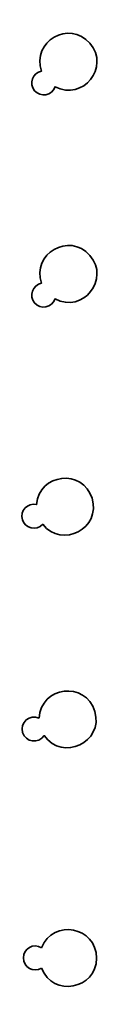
# Model space of a CAD drawing. Header units: millimetres. Extents: x -142 to 80, y -99 to 99.
# Drawn here: x 12.78 to 16.93, y 51.56 to 96.44 of the extents above; entities that cross this region are included whole.
import ezdxf

# ---------------------------------------------------------------- set-up
doc = ezdxf.new("R2010")
doc.units = ezdxf.units.MM
doc.header["$MEASUREMENT"] = 0
doc.layers.add('Layer 1', color=7, linetype='Continuous')

msp = doc.modelspace()

# ---------------------------------------------------------------- linework, layer by layer
at = {"layer": 'Layer 1', "color": 5, "lineweight": 35}
for points, knots in [([(13.7826, 94.0744), (13.3081, 95.4302), (15.0586, 96.4406), (15.9952, 95.3516), (15.9952, 95.3516), (16.9318, 94.2626), (15.6709, 92.6829), (14.4014, 93.355), (14.4014, 93.355), (14.2635, 92.953), (13.7413, 92.8526), (13.4641, 93.1747), (13.4641, 93.1747), (13.187, 93.497), (13.3645, 93.9983), (13.7826, 94.0744)], [0, 0, 0, 0, 0.2, 0.2, 0.2, 0.2, 0.4, 0.4, 0.4, 0.4, 0.6, 0.6, 0.6, 0.6, 1, 1, 1, 1]), ([(13.7826, 84.3381), (13.3081, 85.6938), (15.0586, 86.7042), (15.9952, 85.6152), (15.9952, 85.6152), (16.9318, 84.5262), (15.6709, 82.9465), (14.4014, 83.6186), (14.4014, 83.6186), (14.2635, 83.2166), (13.7413, 83.1162), (13.4641, 83.4383), (13.4641, 83.4383), (13.187, 83.7606), (13.3645, 84.2619), (13.7826, 84.3381)], [0, 0, 0, 0, 0.2, 0.2, 0.2, 0.2, 0.4, 0.4, 0.4, 0.4, 0.6, 0.6, 0.6, 0.6, 1, 1, 1, 1]), ([(13.8368, 73.278), (14.7317, 72.1543), (16.5192, 73.0979), (16.0961, 74.4706), (16.0961, 74.4706), (15.6731, 75.8433), (13.6646, 75.6172), (13.5574, 74.1848), (13.5574, 74.1848), (13.1437, 74.2823), (12.7805, 73.8937), (12.9057, 73.4875), (12.9057, 73.4875), (13.0309, 73.0813), (13.5498, 72.9646), (13.8368, 73.278)], [0, 0, 0, 0, 0.2, 0.2, 0.2, 0.2, 0.4, 0.4, 0.4, 0.4, 0.6, 0.6, 0.6, 0.6, 1, 1, 1, 1]), ([(13.6739, 64.3764), (13.2455, 64.5768), (12.7806, 64.1788), (12.9127, 63.7244), (12.9127, 63.7244), (13.0449, 63.2702), (13.6507, 63.1837), (13.9048, 63.5827), (13.9048, 63.5827), (14.7447, 62.3722), (16.6327, 63.2722), (16.2211, 64.687), (16.2211, 64.687), (15.8095, 66.1018), (13.7334, 65.8485), (13.6739, 64.3764)], [0, 0, 0, 0, 0.2, 0.2, 0.2, 0.2, 0.4, 0.4, 0.4, 0.4, 0.6, 0.6, 0.6, 0.6, 1, 1, 1, 1]), ([(13.7842, 52.906), (14.3013, 51.5632), (16.2935, 51.9307), (16.2974, 53.3695), (16.2974, 53.3695), (16.3013, 54.8085), (14.3111, 55.1868), (13.7868, 53.8469)], [0, 0, 0, 0, 0.3333333, 0.3333333, 0.3333333, 0.3333333, 1, 1, 1, 1]), ([(13.7868, 53.8469), (13.4209, 54.0699), (12.9517, 53.8073), (12.9506, 53.3787), (12.9506, 53.3787), (12.9494, 52.9502), (13.4171, 52.6849), (13.7842, 52.906)], [0, 0, 0, 0, 0.3333333, 0.3333333, 0.3333333, 0.3333333, 1, 1, 1, 1])]:
    msp.add_open_spline(points, degree=3, knots=knots, dxfattribs=at)

doc.saveas('drawing.dxf')
